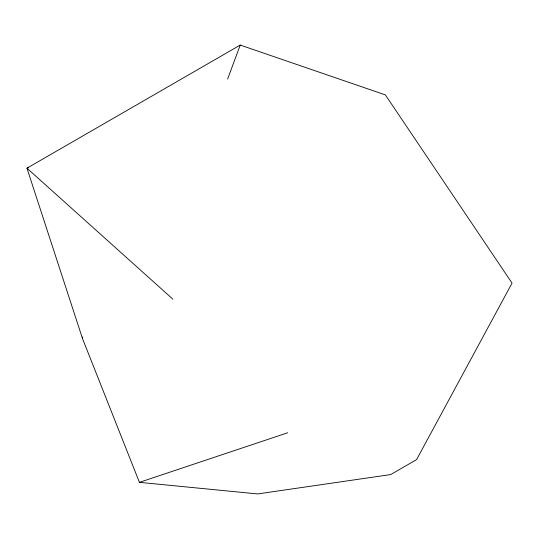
<?xml version="1.0" encoding="UTF-8"?>
<svg xmlns="http://www.w3.org/2000/svg" width="539" height="539" viewBox="0 0 539 539"><rect width="100%" height="100%" fill="white"/><g stroke="black" fill="none" stroke-linecap="round" stroke-linejoin="round"><path stroke-width="0.81" d="M82.514 338.62L26.95 168.195L240.226 45.067L385.372 94.898L512.05 283.11L416.573 459.626L390.694 474.569L257.642 493.933L139.426 482.344L82.514 338.62L82.703 336.949M227.633 79.065L240.226 45.067M139.426 482.344L287.745 432.756M28.567 167.744L26.95 168.195L172.83 299.132"/></g></svg>
